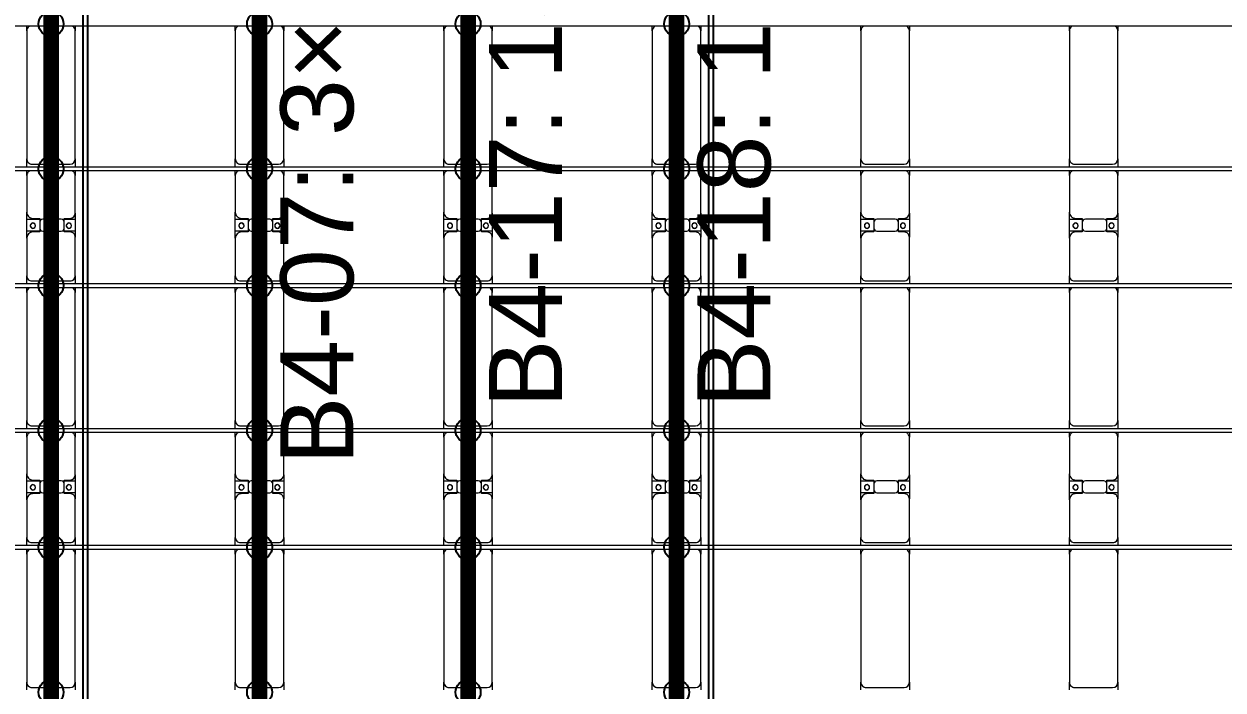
# Model space of a CAD drawing. Header units: millimetres. Extents: x -178706 to 107777, y -87310 to 933.
# Drawn here: x -167151 to -155651, y -18900 to -12511 of the extents above; entities that cross this region are included whole.
import ezdxf

# ---------------------------------------------------------------- set-up
doc = ezdxf.new("R2010")
doc.units = ezdxf.units.MM
doc.layers.add('A-GENM', color=13, linetype='Continuous', lineweight=9)
doc.layers.add('S-BEAM', color=12, linetype='Continuous', lineweight=9)
doc.layers.add('GC-GHI CHU', color=2, linetype='Continuous')
doc.layers.add('GC-HOP 40x60 GIA CUONG', color=1, linetype='Continuous')
doc.styles.add('GC_VN', font='arial.ttf')

# ---------------------------------------------------------------- blocks, each defined once
blk = doc.blocks.new('Dai phao do pin - DẢI PHAO ĐỠ PIN-V2-BỐ TRÍ KHUNG KẾT CẤU BÈ PIN 04')
at = {"layer": 'A-GENM', "color": 7}
for p, q in [((57037, 242), (57110, 242)), ((58340, 242), (57110, 242)), ((58340, 242), (58385, 242)), ((58425, 242), (58500, 242)), ((58860, 242), (58500, 242)), ((58860, 242), (59042, 242)), ((58928, 242), (59110, 242)), ((58928, 118), (58928, 242)), ((59042, 242), (59042, 118)), ((59460, 242), (59110, 242)), ((59460, 242), (59505, 242)), ((59545, 242), (59620, 242)), ((60850, 242), (59620, 242)), ((60850, 242), (60895, 242)), ((60935, 242), (61010, 242)), ((61370, 242), (61010, 242)), ((61370, 242), (61552, 242)), ((61438, 242), (61620, 242)), ((61438, 118), (61438, 242)), ((61552, 242), (61552, 118)), ((61970, 242), (61620, 242)), ((61970, 242), (62015, 242)), ((62055, 242), (62130, 242)), ((63360, 242), (62130, 242)), ((63360, 242), (63405, 242)), ((57060, 192), (57060, -173)), ((58450, 192), (58450, -173)), ((58920, 118), (58920, 182)), ((59012, 118), (58920, 118)), ((59050, 118), (58958, 118)), ((59050, 182), (59050, 118)), ((59570, 192), (59570, -173)), ((60960, 192), (60960, -173)), ((61430, 118), (61430, 182)), ((61522, 118), (61430, 118)), ((61560, 118), (61468, 118)), ((61560, 182), (61560, 118)), ((62080, 192), (62080, -173)), ((58928, 88), (58928, -88)), ((59042, -88), (59042, 88)), ((61438, 88), (61438, -88)), ((61552, -88), (61552, 88)), ((57110, -223), (57037, -223)), ((57110, -223), (58340, -223)), ((58385, -223), (58340, -223)), ((58500, -223), (58425, -223)), ((58500, -223), (58870, -223)), ((59042, -223), (58870, -223)), ((58920, -173), (58920, -118)), ((58920, -118), (59012, -118)), ((58928, -223), (58928, -118)), ((59100, -223), (58928, -223)), ((58958, -118), (59050, -118)), ((59042, -118), (59042, -223)), ((59050, -118), (59050, -173)), ((59100, -223), (59460, -223)), ((59505, -223), (59460, -223)), ((59620, -223), (59545, -223)), ((59620, -223), (60850, -223)), ((60895, -223), (60850, -223)), ((61010, -223), (60935, -223)), ((61010, -223), (61380, -223)), ((61552, -223), (61380, -223)), ((61430, -173), (61430, -118)), ((61430, -118), (61522, -118)), ((61438, -223), (61438, -118)), ((61610, -223), (61438, -223)), ((61468, -118), (61560, -118)), ((61552, -118), (61552, -223)), ((61560, -118), (61560, -173)), ((61610, -223), (61970, -223)), ((62015, -223), (61970, -223)), ((62130, -223), (62055, -223)), ((62130, -223), (63360, -223)), ((63405, -223), (63360, -223))]:
    blk.add_line(p, q, dxfattribs=at)
for centre, radius, start, end in [((57110, 192), 50, 90, 180), ((57110, 192), 50, 105, 180), ((58340, 192), 50, 30, 90), ((58340, 192), 50, 30, 90), ((58500, 192), 50, 90, 180), ((58860, 182), 60, 360, 90), ((59110, 182), 60, 90, 180), ((59460, 192), 50, 30, 90), ((59620, 192), 50, 90, 180), ((59620, 192), 50, 105, 180), ((60850, 192), 50, 30, 90), ((60850, 192), 50, 30, 90), ((61010, 192), 50, 90, 180), ((61370, 182), 60, 0, 90), ((61620, 182), 60, 90, 180), ((61970, 192), 50, 30, 90), ((62130, 192), 50, 90, 180), ((62130, 192), 50, 105, 180), ((63360, 192), 50, 30, 90), ((63360, 192), 50, 30, 90), ((58500, 192), 50, 135, 180), ((58860, 182), 60, 360, 30), ((58958, 88), 30, 90, 180), ((58979, 183), 25, 0, 180), ((58979, 183), 25, 180, 360), ((58981, 183), 25, 0, 180), ((58981, 183), 25, 180, 0), ((59012, 88), 30, 0, 90), ((59110, 182), 60, 150, 180), ((59460, 192), 50, 30, 45), ((61010, 192), 50, 135, 180), ((61370, 182), 60, 0, 30), ((61468, 88), 30, 90, 180), ((61489, 183), 25, 0, 180), ((61489, 183), 25, 180, 360), ((61491, 183), 25, 0, 180), ((61491, 183), 25, 180, 0), ((61522, 88), 30, 0, 90), ((61620, 182), 60, 150, 180), ((61970, 192), 50, 30, 45), ((58958, -88), 30, 180, 270), ((59012, -88), 30, 270, 0), ((61468, -88), 30, 180, 270), ((61522, -88), 30, 270, 360), ((57110, -173), 50, 180, 270), ((57110, -173), 50, 180, 270), ((58340, -173), 50, 270, 330), ((58340, -173), 50, 285, 330), ((58500, -173), 50, 180, 270), ((58500, -173), 50, 180, 225), ((58870, -173), 50, 270, 0), ((58870, -173), 50, 315, 0), ((58979, -162), 25, 0, 180), ((58979, -162), 25, 180, 0), ((58981, -162), 25, 360, 180), ((58981, -162), 25, 180, 0), ((59100, -173), 50, 180, 270), ((59100, -173), 50, 180, 225), ((59460, -173), 50, 270, 330), ((59460, -173), 50, 315, 330), ((59620, -173), 50, 180, 270), ((59620, -173), 50, 180, 270), ((60850, -173), 50, 270, 330), ((60850, -173), 50, 285, 330), ((61010, -173), 50, 180, 270), ((61010, -173), 50, 180, 225), ((61380, -173), 50, 270, 0), ((61380, -173), 50, 315, 0), ((61489, -162), 25, 0, 180), ((61489, -162), 25, 180, 0), ((61491, -162), 25, 0, 180), ((61491, -162), 25, 180, 0), ((61610, -173), 50, 180, 270), ((61610, -173), 50, 180, 225), ((61970, -173), 50, 270, 330), ((61970, -173), 50, 315, 330), ((62130, -173), 50, 180, 270), ((62130, -173), 50, 180, 270), ((63360, -173), 50, 270, 330), ((63360, -173), 50, 285, 330)]:
    blk.add_arc(centre, radius, start, end, dxfattribs=at)
blk = doc.blocks.new('Dai phao do pin - DẢI PHAO ĐỠ PIN-V3-BỐ TRÍ KHUNG KẾT CẤU BÈ PIN 04')
at = {"layer": 'A-GENM', "color": 7}
for p, q in [((57037, 242), (57110, 242)), ((58340, 242), (57110, 242)), ((58340, 242), (58385, 242)), ((58425, 242), (58500, 242)), ((58860, 242), (58500, 242)), ((58860, 242), (59042, 242)), ((58928, 242), (59110, 242)), ((58928, 118), (58928, 242)), ((59042, 242), (59042, 118)), ((59460, 242), (59110, 242)), ((59460, 242), (59505, 242)), ((59545, 242), (59620, 242)), ((60850, 242), (59620, 242)), ((60850, 242), (60895, 242)), ((60935, 242), (61010, 242)), ((61370, 242), (61010, 242)), ((61370, 242), (61552, 242)), ((61438, 242), (61620, 242)), ((61438, 118), (61438, 242)), ((61552, 242), (61552, 118)), ((61970, 242), (61620, 242)), ((61970, 242), (62015, 242)), ((62055, 242), (62130, 242)), ((63360, 242), (62130, 242)), ((63360, 242), (63405, 242)), ((57060, 192), (57060, -173)), ((58450, 192), (58450, -173)), ((58920, 118), (58920, 182)), ((59012, 118), (58920, 118)), ((59050, 118), (58958, 118)), ((59050, 182), (59050, 118)), ((59570, 192), (59570, -173)), ((60960, 192), (60960, -173)), ((61430, 118), (61430, 182)), ((61522, 118), (61430, 118)), ((61560, 118), (61468, 118)), ((61560, 182), (61560, 118)), ((62080, 192), (62080, -173)), ((58928, 88), (58928, -88)), ((59042, -88), (59042, 88)), ((61438, 88), (61438, -88)), ((61552, -88), (61552, 88)), ((57110, -223), (57037, -223)), ((57110, -223), (58340, -223)), ((58385, -223), (58340, -223)), ((58500, -223), (58425, -223)), ((58500, -223), (58870, -223)), ((59042, -223), (58870, -223)), ((58920, -173), (58920, -118)), ((58920, -118), (59012, -118)), ((58928, -223), (58928, -118)), ((59100, -223), (58928, -223)), ((58958, -118), (59050, -118)), ((59042, -118), (59042, -223)), ((59050, -118), (59050, -173)), ((59100, -223), (59460, -223)), ((59505, -223), (59460, -223)), ((59620, -223), (59545, -223)), ((59620, -223), (60850, -223)), ((60895, -223), (60850, -223)), ((61010, -223), (60935, -223)), ((61010, -223), (61380, -223)), ((61552, -223), (61380, -223)), ((61430, -173), (61430, -118)), ((61430, -118), (61522, -118)), ((61438, -223), (61438, -118)), ((61610, -223), (61438, -223)), ((61468, -118), (61560, -118)), ((61552, -118), (61552, -223)), ((61560, -118), (61560, -173)), ((61610, -223), (61970, -223)), ((62015, -223), (61970, -223)), ((62130, -223), (62055, -223)), ((62130, -223), (63360, -223)), ((63405, -223), (63360, -223))]:
    blk.add_line(p, q, dxfattribs=at)
for centre, radius, start, end in [((57110, 192), 50, 90, 180), ((57110, 192), 50, 105, 180), ((58340, 192), 50, 30, 90), ((58340, 192), 50, 30, 90), ((58500, 192), 50, 90, 180), ((58860, 182), 60, 360, 90), ((59110, 182), 60, 90, 180), ((59460, 192), 50, 30, 90), ((59620, 192), 50, 90, 180), ((59620, 192), 50, 105, 180), ((60850, 192), 50, 30, 90), ((60850, 192), 50, 30, 90), ((61010, 192), 50, 90, 180), ((61370, 182), 60, 0, 90), ((61620, 182), 60, 90, 180), ((61970, 192), 50, 30, 90), ((62130, 192), 50, 90, 180), ((62130, 192), 50, 105, 180), ((63360, 192), 50, 30, 90), ((63360, 192), 50, 30, 90), ((58500, 192), 50, 135, 180), ((58860, 182), 60, 360, 30), ((58958, 88), 30, 90, 180), ((58979, 183), 25, 0, 180), ((58979, 183), 25, 180, 360), ((58981, 183), 25, 0, 180), ((58981, 183), 25, 180, 0), ((59012, 88), 30, 0, 90), ((59110, 182), 60, 150, 180), ((59460, 192), 50, 30, 45), ((61010, 192), 50, 135, 180), ((61370, 182), 60, 0, 30), ((61468, 88), 30, 90, 180), ((61489, 183), 25, 0, 180), ((61489, 183), 25, 180, 360), ((61491, 183), 25, 0, 180), ((61491, 183), 25, 180, 0), ((61522, 88), 30, 0, 90), ((61620, 182), 60, 150, 180), ((61970, 192), 50, 30, 45), ((58958, -88), 30, 180, 270), ((59012, -88), 30, 270, 0), ((61468, -88), 30, 180, 270), ((61522, -88), 30, 270, 360), ((57110, -173), 50, 180, 270), ((57110, -173), 50, 180, 270), ((58340, -173), 50, 270, 330), ((58340, -173), 50, 285, 330), ((58500, -173), 50, 180, 270), ((58500, -173), 50, 180, 225), ((58870, -173), 50, 270, 0), ((58870, -173), 50, 315, 0), ((58979, -162), 25, 0, 180), ((58979, -162), 25, 180, 0), ((58981, -162), 25, 360, 180), ((58981, -162), 25, 180, 0), ((59100, -173), 50, 180, 270), ((59100, -173), 50, 180, 225), ((59460, -173), 50, 270, 330), ((59460, -173), 50, 315, 330), ((59620, -173), 50, 180, 270), ((59620, -173), 50, 180, 270), ((60850, -173), 50, 270, 330), ((60850, -173), 50, 285, 330), ((61010, -173), 50, 180, 270), ((61010, -173), 50, 180, 225), ((61380, -173), 50, 270, 0), ((61380, -173), 50, 315, 0), ((61489, -162), 25, 0, 180), ((61489, -162), 25, 180, 0), ((61491, -162), 25, 0, 180), ((61491, -162), 25, 180, 0), ((61610, -173), 50, 180, 270), ((61610, -173), 50, 180, 225), ((61970, -173), 50, 270, 330), ((61970, -173), 50, 315, 330), ((62130, -173), 50, 180, 270), ((62130, -173), 50, 180, 270), ((63360, -173), 50, 270, 330), ((63360, -173), 50, 285, 330)]:
    blk.add_arc(centre, radius, start, end, dxfattribs=at)
blk = doc.blocks.new('Dai phao do pin - DẢI PHAO ĐỠ PIN-V4-BỐ TRÍ KHUNG KẾT CẤU BÈ PIN 04')
at = {"layer": 'A-GENM', "color": 7}
for p, q in [((57037, 242), (57110, 242)), ((58340, 242), (57110, 242)), ((58340, 242), (58385, 242)), ((58425, 242), (58500, 242)), ((58860, 242), (58500, 242)), ((58860, 242), (59042, 242)), ((58928, 242), (59110, 242)), ((58928, 118), (58928, 242)), ((59042, 242), (59042, 118)), ((59460, 242), (59110, 242)), ((59460, 242), (59505, 242)), ((59545, 242), (59620, 242)), ((60850, 242), (59620, 242)), ((60850, 242), (60895, 242)), ((60935, 242), (61010, 242)), ((61370, 242), (61010, 242)), ((61370, 242), (61552, 242)), ((61438, 242), (61620, 242)), ((61438, 118), (61438, 242)), ((61552, 242), (61552, 118)), ((61970, 242), (61620, 242)), ((61970, 242), (62015, 242)), ((62055, 242), (62130, 242)), ((63360, 242), (62130, 242)), ((63360, 242), (63405, 242)), ((57060, 192), (57060, -173)), ((58450, 192), (58450, -173)), ((58920, 118), (58920, 182)), ((59012, 118), (58920, 118)), ((59050, 118), (58958, 118)), ((59050, 182), (59050, 118)), ((59570, 192), (59570, -173)), ((60960, 192), (60960, -173)), ((61430, 118), (61430, 182)), ((61522, 118), (61430, 118)), ((61560, 118), (61468, 118)), ((61560, 182), (61560, 118)), ((62080, 192), (62080, -173)), ((58928, 88), (58928, -88)), ((59042, -88), (59042, 88)), ((61438, 88), (61438, -88)), ((61552, -88), (61552, 88)), ((57110, -223), (57037, -223)), ((57110, -223), (58340, -223)), ((58385, -223), (58340, -223)), ((58500, -223), (58425, -223)), ((58500, -223), (58870, -223)), ((59042, -223), (58870, -223)), ((58920, -173), (58920, -118)), ((58920, -118), (59012, -118)), ((58928, -223), (58928, -118)), ((59100, -223), (58928, -223)), ((58958, -118), (59050, -118)), ((59042, -118), (59042, -223)), ((59050, -118), (59050, -173)), ((59100, -223), (59460, -223)), ((59505, -223), (59460, -223)), ((59620, -223), (59545, -223)), ((59620, -223), (60850, -223)), ((60895, -223), (60850, -223)), ((61010, -223), (60935, -223)), ((61010, -223), (61380, -223)), ((61552, -223), (61380, -223)), ((61430, -173), (61430, -118)), ((61430, -118), (61522, -118)), ((61438, -223), (61438, -118)), ((61610, -223), (61438, -223)), ((61468, -118), (61560, -118)), ((61552, -118), (61552, -223)), ((61560, -118), (61560, -173)), ((61610, -223), (61970, -223)), ((62015, -223), (61970, -223)), ((62130, -223), (62055, -223)), ((62130, -223), (63360, -223)), ((63405, -223), (63360, -223))]:
    blk.add_line(p, q, dxfattribs=at)
for centre, radius, start, end in [((57110, 192), 50, 90, 180), ((57110, 192), 50, 105, 180), ((58340, 192), 50, 30, 90), ((58340, 192), 50, 30, 90), ((58500, 192), 50, 90, 180), ((58860, 182), 60, 360, 90), ((59110, 182), 60, 90, 180), ((59460, 192), 50, 30, 90), ((59620, 192), 50, 90, 180), ((59620, 192), 50, 105, 180), ((60850, 192), 50, 30, 90), ((60850, 192), 50, 30, 90), ((61010, 192), 50, 90, 180), ((61370, 182), 60, 0, 90), ((61620, 182), 60, 90, 180), ((61970, 192), 50, 30, 90), ((62130, 192), 50, 90, 180), ((62130, 192), 50, 105, 180), ((63360, 192), 50, 30, 90), ((63360, 192), 50, 30, 90), ((58500, 192), 50, 135, 180), ((58860, 182), 60, 360, 30), ((58958, 88), 30, 90, 180), ((58979, 183), 25, 0, 180), ((58979, 183), 25, 180, 360), ((58981, 183), 25, 0, 180), ((58981, 183), 25, 180, 0), ((59012, 88), 30, 0, 90), ((59110, 182), 60, 150, 180), ((59460, 192), 50, 30, 45), ((61010, 192), 50, 135, 180), ((61370, 182), 60, 0, 30), ((61468, 88), 30, 90, 180), ((61489, 183), 25, 0, 180), ((61489, 183), 25, 180, 360), ((61491, 183), 25, 0, 180), ((61491, 183), 25, 180, 0), ((61522, 88), 30, 0, 90), ((61620, 182), 60, 150, 180), ((61970, 192), 50, 30, 45), ((58958, -88), 30, 180, 270), ((59012, -88), 30, 270, 0), ((61468, -88), 30, 180, 270), ((61522, -88), 30, 270, 360), ((57110, -173), 50, 180, 270), ((57110, -173), 50, 180, 270), ((58340, -173), 50, 270, 330), ((58340, -173), 50, 285, 330), ((58500, -173), 50, 180, 270), ((58500, -173), 50, 180, 225), ((58870, -173), 50, 270, 0), ((58870, -173), 50, 315, 0), ((58979, -162), 25, 0, 180), ((58979, -162), 25, 180, 0), ((58981, -162), 25, 360, 180), ((58981, -162), 25, 180, 0), ((59100, -173), 50, 180, 270), ((59100, -173), 50, 180, 225), ((59460, -173), 50, 270, 330), ((59460, -173), 50, 315, 330), ((59620, -173), 50, 180, 270), ((59620, -173), 50, 180, 270), ((60850, -173), 50, 270, 330), ((60850, -173), 50, 285, 330), ((61010, -173), 50, 180, 270), ((61010, -173), 50, 180, 225), ((61380, -173), 50, 270, 0), ((61380, -173), 50, 315, 0), ((61489, -162), 25, 0, 180), ((61489, -162), 25, 180, 0), ((61491, -162), 25, 0, 180), ((61491, -162), 25, 180, 0), ((61610, -173), 50, 180, 270), ((61610, -173), 50, 180, 225), ((61970, -173), 50, 270, 330), ((61970, -173), 50, 315, 330), ((62130, -173), 50, 180, 270), ((62130, -173), 50, 180, 270), ((63360, -173), 50, 270, 330), ((63360, -173), 50, 285, 330)]:
    blk.add_arc(centre, radius, start, end, dxfattribs=at)
blk = doc.blocks.new('Dai phao do pin - DẢI PHAO ĐỠ PIN-V5-BỐ TRÍ KHUNG KẾT CẤU BÈ PIN 04')
at = {"layer": 'A-GENM', "color": 7}
for p, q in [((57037, 242), (57110, 242)), ((58340, 242), (57110, 242)), ((58340, 242), (58385, 242)), ((58425, 242), (58500, 242)), ((58860, 242), (58500, 242)), ((58860, 242), (59042, 242)), ((58928, 242), (59110, 242)), ((58928, 118), (58928, 242)), ((59042, 242), (59042, 118)), ((59460, 242), (59110, 242)), ((59460, 242), (59505, 242)), ((59545, 242), (59620, 242)), ((60850, 242), (59620, 242)), ((60850, 242), (60895, 242)), ((60935, 242), (61010, 242)), ((61370, 242), (61010, 242)), ((61370, 242), (61552, 242)), ((61438, 242), (61620, 242)), ((61438, 118), (61438, 242)), ((61552, 242), (61552, 118)), ((61970, 242), (61620, 242)), ((61970, 242), (62015, 242)), ((62055, 242), (62130, 242)), ((63360, 242), (62130, 242)), ((63360, 242), (63405, 242)), ((57060, 192), (57060, -173)), ((58450, 192), (58450, -173)), ((58920, 118), (58920, 182)), ((59012, 118), (58920, 118)), ((59050, 118), (58958, 118)), ((59050, 182), (59050, 118)), ((59570, 192), (59570, -173)), ((60960, 192), (60960, -173)), ((61430, 118), (61430, 182)), ((61522, 118), (61430, 118)), ((61560, 118), (61468, 118)), ((61560, 182), (61560, 118)), ((62080, 192), (62080, -173)), ((58928, 88), (58928, -88)), ((59042, -88), (59042, 88)), ((61438, 88), (61438, -88)), ((61552, -88), (61552, 88)), ((57110, -223), (57037, -223)), ((57110, -223), (58340, -223)), ((58385, -223), (58340, -223)), ((58500, -223), (58425, -223)), ((58500, -223), (58870, -223)), ((59042, -223), (58870, -223)), ((58920, -173), (58920, -118)), ((58920, -118), (59012, -118)), ((58928, -223), (58928, -118)), ((59100, -223), (58928, -223)), ((58958, -118), (59050, -118)), ((59042, -118), (59042, -223)), ((59050, -118), (59050, -173)), ((59100, -223), (59460, -223)), ((59505, -223), (59460, -223)), ((59620, -223), (59545, -223)), ((59620, -223), (60850, -223)), ((60895, -223), (60850, -223)), ((61010, -223), (60935, -223)), ((61010, -223), (61380, -223)), ((61552, -223), (61380, -223)), ((61430, -173), (61430, -118)), ((61430, -118), (61522, -118)), ((61438, -223), (61438, -118)), ((61610, -223), (61438, -223)), ((61468, -118), (61560, -118)), ((61552, -118), (61552, -223)), ((61560, -118), (61560, -173)), ((61610, -223), (61970, -223)), ((62015, -223), (61970, -223)), ((62130, -223), (62055, -223)), ((62130, -223), (63360, -223)), ((63405, -223), (63360, -223))]:
    blk.add_line(p, q, dxfattribs=at)
for centre, radius, start, end in [((57110, 192), 50, 90, 180), ((57110, 192), 50, 105, 180), ((58340, 192), 50, 30, 90), ((58340, 192), 50, 30, 90), ((58500, 192), 50, 90, 180), ((58860, 182), 60, 360, 90), ((59110, 182), 60, 90, 180), ((59460, 192), 50, 30, 90), ((59620, 192), 50, 90, 180), ((59620, 192), 50, 105, 180), ((60850, 192), 50, 30, 90), ((60850, 192), 50, 30, 90), ((61010, 192), 50, 90, 180), ((61370, 182), 60, 0, 90), ((61620, 182), 60, 90, 180), ((61970, 192), 50, 30, 90), ((62130, 192), 50, 90, 180), ((62130, 192), 50, 105, 180), ((63360, 192), 50, 30, 90), ((63360, 192), 50, 30, 90), ((58500, 192), 50, 135, 180), ((58860, 182), 60, 360, 30), ((58958, 88), 30, 90, 180), ((58979, 183), 25, 0, 180), ((58979, 183), 25, 180, 360), ((58981, 183), 25, 0, 180), ((58981, 183), 25, 180, 0), ((59012, 88), 30, 0, 90), ((59110, 182), 60, 150, 180), ((59460, 192), 50, 30, 45), ((61010, 192), 50, 135, 180), ((61370, 182), 60, 0, 30), ((61468, 88), 30, 90, 180), ((61489, 183), 25, 0, 180), ((61489, 183), 25, 180, 360), ((61491, 183), 25, 0, 180), ((61491, 183), 25, 180, 0), ((61522, 88), 30, 0, 90), ((61620, 182), 60, 150, 180), ((61970, 192), 50, 30, 45), ((58958, -88), 30, 180, 270), ((59012, -88), 30, 270, 0), ((61468, -88), 30, 180, 270), ((61522, -88), 30, 270, 360), ((57110, -173), 50, 180, 270), ((57110, -173), 50, 180, 270), ((58340, -173), 50, 270, 330), ((58340, -173), 50, 285, 330), ((58500, -173), 50, 180, 270), ((58500, -173), 50, 180, 225), ((58870, -173), 50, 270, 0), ((58870, -173), 50, 315, 0), ((58979, -162), 25, 0, 180), ((58979, -162), 25, 180, 0), ((58981, -162), 25, 360, 180), ((58981, -162), 25, 180, 0), ((59100, -173), 50, 180, 270), ((59100, -173), 50, 180, 225), ((59460, -173), 50, 270, 330), ((59460, -173), 50, 315, 330), ((59620, -173), 50, 180, 270), ((59620, -173), 50, 180, 270), ((60850, -173), 50, 270, 330), ((60850, -173), 50, 285, 330), ((61010, -173), 50, 180, 270), ((61010, -173), 50, 180, 225), ((61380, -173), 50, 270, 0), ((61380, -173), 50, 315, 0), ((61489, -162), 25, 0, 180), ((61489, -162), 25, 180, 0), ((61491, -162), 25, 0, 180), ((61491, -162), 25, 180, 0), ((61610, -173), 50, 180, 270), ((61610, -173), 50, 180, 225), ((61970, -173), 50, 270, 330), ((61970, -173), 50, 315, 330), ((62130, -173), 50, 180, 270), ((62130, -173), 50, 180, 270), ((63360, -173), 50, 270, 330), ((63360, -173), 50, 285, 330)]:
    blk.add_arc(centre, radius, start, end, dxfattribs=at)
blk = doc.blocks.new('Dai phao do pin - DẢI PHAO ĐỠ PIN-V6-BỐ TRÍ KHUNG KẾT CẤU BÈ PIN 04')
at = {"layer": 'A-GENM', "color": 7}
for p, q in [((57037, 242), (57110, 242)), ((58340, 242), (57110, 242)), ((58340, 242), (58385, 242)), ((58425, 242), (58500, 242)), ((58860, 242), (58500, 242)), ((58860, 242), (59042, 242)), ((58928, 242), (59110, 242)), ((58928, 118), (58928, 242)), ((59042, 242), (59042, 118)), ((59460, 242), (59110, 242)), ((59460, 242), (59505, 242)), ((59545, 242), (59620, 242)), ((60850, 242), (59620, 242)), ((60850, 242), (60895, 242)), ((60935, 242), (61010, 242)), ((61370, 242), (61010, 242)), ((61370, 242), (61552, 242)), ((61438, 242), (61620, 242)), ((61438, 118), (61438, 242)), ((61552, 242), (61552, 118)), ((61970, 242), (61620, 242)), ((61970, 242), (62015, 242)), ((62055, 242), (62130, 242)), ((63360, 242), (62130, 242)), ((63360, 242), (63405, 242)), ((57060, 192), (57060, -173)), ((58450, 192), (58450, -173)), ((58920, 118), (58920, 182)), ((59012, 118), (58920, 118)), ((59050, 118), (58958, 118)), ((59050, 182), (59050, 118)), ((59570, 192), (59570, -173)), ((60960, 192), (60960, -173)), ((61430, 118), (61430, 182)), ((61522, 118), (61430, 118)), ((61560, 118), (61468, 118)), ((61560, 182), (61560, 118)), ((62080, 192), (62080, -173)), ((58928, 88), (58928, -88)), ((59042, -88), (59042, 88)), ((61438, 88), (61438, -88)), ((61552, -88), (61552, 88)), ((57110, -223), (57037, -223)), ((57110, -223), (58340, -223)), ((58385, -223), (58340, -223)), ((58500, -223), (58425, -223)), ((58500, -223), (58870, -223)), ((59042, -223), (58870, -223)), ((58920, -173), (58920, -118)), ((58920, -118), (59012, -118)), ((58928, -223), (58928, -118)), ((59100, -223), (58928, -223)), ((58958, -118), (59050, -118)), ((59042, -118), (59042, -223)), ((59050, -118), (59050, -173)), ((59100, -223), (59460, -223)), ((59505, -223), (59460, -223)), ((59620, -223), (59545, -223)), ((59620, -223), (60850, -223)), ((60895, -223), (60850, -223)), ((61010, -223), (60935, -223)), ((61010, -223), (61380, -223)), ((61552, -223), (61380, -223)), ((61430, -173), (61430, -118)), ((61430, -118), (61522, -118)), ((61438, -223), (61438, -118)), ((61610, -223), (61438, -223)), ((61468, -118), (61560, -118)), ((61552, -118), (61552, -223)), ((61560, -118), (61560, -173)), ((61610, -223), (61970, -223)), ((62015, -223), (61970, -223)), ((62130, -223), (62055, -223)), ((62130, -223), (63360, -223)), ((63405, -223), (63360, -223))]:
    blk.add_line(p, q, dxfattribs=at)
for centre, radius, start, end in [((57110, 192), 50, 90, 180), ((57110, 192), 50, 105, 180), ((58340, 192), 50, 30, 90), ((58340, 192), 50, 30, 90), ((58500, 192), 50, 90, 180), ((58860, 182), 60, 360, 90), ((59110, 182), 60, 90, 180), ((59460, 192), 50, 30, 90), ((59620, 192), 50, 90, 180), ((59620, 192), 50, 105, 180), ((60850, 192), 50, 30, 90), ((60850, 192), 50, 30, 90), ((61010, 192), 50, 90, 180), ((61370, 182), 60, 0, 90), ((61620, 182), 60, 90, 180), ((61970, 192), 50, 30, 90), ((62130, 192), 50, 90, 180), ((62130, 192), 50, 105, 180), ((63360, 192), 50, 30, 90), ((63360, 192), 50, 30, 90), ((58500, 192), 50, 135, 180), ((58860, 182), 60, 360, 30), ((58958, 88), 30, 90, 180), ((58979, 183), 25, 0, 180), ((58979, 183), 25, 180, 360), ((58981, 183), 25, 0, 180), ((58981, 183), 25, 180, 0), ((59012, 88), 30, 0, 90), ((59110, 182), 60, 150, 180), ((59460, 192), 50, 30, 45), ((61010, 192), 50, 135, 180), ((61370, 182), 60, 0, 30), ((61468, 88), 30, 90, 180), ((61489, 183), 25, 0, 180), ((61489, 183), 25, 180, 360), ((61491, 183), 25, 0, 180), ((61491, 183), 25, 180, 0), ((61522, 88), 30, 0, 90), ((61620, 182), 60, 150, 180), ((61970, 192), 50, 30, 45), ((58958, -88), 30, 180, 270), ((59012, -88), 30, 270, 0), ((61468, -88), 30, 180, 270), ((61522, -88), 30, 270, 360), ((57110, -173), 50, 180, 270), ((57110, -173), 50, 180, 270), ((58340, -173), 50, 270, 330), ((58340, -173), 50, 285, 330), ((58500, -173), 50, 180, 270), ((58500, -173), 50, 180, 225), ((58870, -173), 50, 270, 0), ((58870, -173), 50, 315, 0), ((58979, -162), 25, 0, 180), ((58979, -162), 25, 180, 0), ((58981, -162), 25, 360, 180), ((58981, -162), 25, 180, 0), ((59100, -173), 50, 180, 270), ((59100, -173), 50, 180, 225), ((59460, -173), 50, 270, 330), ((59460, -173), 50, 315, 330), ((59620, -173), 50, 180, 270), ((59620, -173), 50, 180, 270), ((60850, -173), 50, 270, 330), ((60850, -173), 50, 285, 330), ((61010, -173), 50, 180, 270), ((61010, -173), 50, 180, 225), ((61380, -173), 50, 270, 0), ((61380, -173), 50, 315, 0), ((61489, -162), 25, 0, 180), ((61489, -162), 25, 180, 0), ((61491, -162), 25, 0, 180), ((61491, -162), 25, 180, 0), ((61610, -173), 50, 180, 270), ((61610, -173), 50, 180, 225), ((61970, -173), 50, 270, 330), ((61970, -173), 50, 315, 330), ((62130, -173), 50, 180, 270), ((62130, -173), 50, 180, 270), ((63360, -173), 50, 270, 330), ((63360, -173), 50, 285, 330)]:
    blk.add_arc(centre, radius, start, end, dxfattribs=at)
blk = doc.blocks.new('Dai phao do pin - DẢI PHAO ĐỠ PIN-V7-BỐ TRÍ KHUNG KẾT CẤU BÈ PIN 04')
at = {"layer": 'A-GENM', "color": 7}
for p, q in [((57037, 242), (57110, 242)), ((58340, 242), (57110, 242)), ((58340, 242), (58385, 242)), ((58425, 242), (58500, 242)), ((58860, 242), (58500, 242)), ((58860, 242), (59042, 242)), ((58928, 242), (59110, 242)), ((58928, 118), (58928, 242)), ((59042, 242), (59042, 118)), ((59460, 242), (59110, 242)), ((59460, 242), (59505, 242)), ((59545, 242), (59620, 242)), ((60850, 242), (59620, 242)), ((60850, 242), (60895, 242)), ((60935, 242), (61010, 242)), ((61370, 242), (61010, 242)), ((61370, 242), (61552, 242)), ((61438, 242), (61620, 242)), ((61438, 118), (61438, 242)), ((61552, 242), (61552, 118)), ((61970, 242), (61620, 242)), ((61970, 242), (62015, 242)), ((62055, 242), (62130, 242)), ((63360, 242), (62130, 242)), ((63360, 242), (63405, 242)), ((57060, 192), (57060, -173)), ((58450, 192), (58450, -173)), ((58920, 118), (58920, 182)), ((59012, 118), (58920, 118)), ((59050, 118), (58958, 118)), ((59050, 182), (59050, 118)), ((59570, 192), (59570, -173)), ((60960, 192), (60960, -173)), ((61430, 118), (61430, 182)), ((61522, 118), (61430, 118)), ((61560, 118), (61468, 118)), ((61560, 182), (61560, 118)), ((62080, 192), (62080, -173)), ((58928, 88), (58928, -88)), ((59042, -88), (59042, 88)), ((61438, 88), (61438, -88)), ((61552, -88), (61552, 88)), ((57110, -223), (57037, -223)), ((57110, -223), (58340, -223)), ((58385, -223), (58340, -223)), ((58500, -223), (58425, -223)), ((58500, -223), (58870, -223)), ((59042, -223), (58870, -223)), ((58920, -173), (58920, -118)), ((58920, -118), (59012, -118)), ((58928, -223), (58928, -118)), ((59100, -223), (58928, -223)), ((58958, -118), (59050, -118)), ((59042, -118), (59042, -223)), ((59050, -118), (59050, -173)), ((59100, -223), (59460, -223)), ((59505, -223), (59460, -223)), ((59620, -223), (59545, -223)), ((59620, -223), (60850, -223)), ((60895, -223), (60850, -223)), ((61010, -223), (60935, -223)), ((61010, -223), (61380, -223)), ((61552, -223), (61380, -223)), ((61430, -173), (61430, -118)), ((61430, -118), (61522, -118)), ((61438, -223), (61438, -118)), ((61610, -223), (61438, -223)), ((61468, -118), (61560, -118)), ((61552, -118), (61552, -223)), ((61560, -118), (61560, -173)), ((61610, -223), (61970, -223)), ((62015, -223), (61970, -223)), ((62130, -223), (62055, -223)), ((62130, -223), (63360, -223)), ((63405, -223), (63360, -223))]:
    blk.add_line(p, q, dxfattribs=at)
for centre, radius, start, end in [((57110, 192), 50, 90, 180), ((57110, 192), 50, 105, 180), ((58340, 192), 50, 30, 90), ((58340, 192), 50, 30, 90), ((58500, 192), 50, 90, 180), ((58860, 182), 60, 360, 90), ((59110, 182), 60, 90, 180), ((59460, 192), 50, 30, 90), ((59620, 192), 50, 90, 180), ((59620, 192), 50, 105, 180), ((60850, 192), 50, 30, 90), ((60850, 192), 50, 30, 90), ((61010, 192), 50, 90, 180), ((61370, 182), 60, 0, 90), ((61620, 182), 60, 90, 180), ((61970, 192), 50, 30, 90), ((62130, 192), 50, 90, 180), ((62130, 192), 50, 105, 180), ((63360, 192), 50, 30, 90), ((63360, 192), 50, 30, 90), ((58500, 192), 50, 135, 180), ((58860, 182), 60, 360, 30), ((58958, 88), 30, 90, 180), ((58979, 183), 25, 0, 180), ((58979, 183), 25, 180, 360), ((58981, 183), 25, 0, 180), ((58981, 183), 25, 180, 0), ((59012, 88), 30, 0, 90), ((59110, 182), 60, 150, 180), ((59460, 192), 50, 30, 45), ((61010, 192), 50, 135, 180), ((61370, 182), 60, 0, 30), ((61468, 88), 30, 90, 180), ((61489, 183), 25, 0, 180), ((61489, 183), 25, 180, 360), ((61491, 183), 25, 0, 180), ((61491, 183), 25, 180, 0), ((61522, 88), 30, 0, 90), ((61620, 182), 60, 150, 180), ((61970, 192), 50, 30, 45), ((58958, -88), 30, 180, 270), ((59012, -88), 30, 270, 0), ((61468, -88), 30, 180, 270), ((61522, -88), 30, 270, 360), ((57110, -173), 50, 180, 270), ((57110, -173), 50, 180, 270), ((58340, -173), 50, 270, 330), ((58340, -173), 50, 285, 330), ((58500, -173), 50, 180, 270), ((58500, -173), 50, 180, 225), ((58870, -173), 50, 270, 0), ((58870, -173), 50, 315, 0), ((58979, -162), 25, 0, 180), ((58979, -162), 25, 180, 0), ((58981, -162), 25, 360, 180), ((58981, -162), 25, 180, 0), ((59100, -173), 50, 180, 270), ((59100, -173), 50, 180, 225), ((59460, -173), 50, 270, 330), ((59460, -173), 50, 315, 330), ((59620, -173), 50, 180, 270), ((59620, -173), 50, 180, 270), ((60850, -173), 50, 270, 330), ((60850, -173), 50, 285, 330), ((61010, -173), 50, 180, 270), ((61010, -173), 50, 180, 225), ((61380, -173), 50, 270, 0), ((61380, -173), 50, 315, 0), ((61489, -162), 25, 0, 180), ((61489, -162), 25, 180, 0), ((61491, -162), 25, 0, 180), ((61491, -162), 25, 180, 0), ((61610, -173), 50, 180, 270), ((61610, -173), 50, 180, 225), ((61970, -173), 50, 270, 330), ((61970, -173), 50, 315, 330), ((62130, -173), 50, 180, 270), ((62130, -173), 50, 180, 270), ((63360, -173), 50, 270, 330), ((63360, -173), 50, 285, 330)]:
    blk.add_arc(centre, radius, start, end, dxfattribs=at)
blk = doc.blocks.new('Dầm C52 - Dầm C52-21045-BỐ TRÍ KHUNG KẾT CẤU BÈ PIN 04')
at = {"layer": 'S-BEAM', "color": 1}
for p, q in [((-63540, 20), (63540, 20)), ((63540, -20), (-63540, -20))]:
    blk.add_line(p, q, dxfattribs=at)
blk = doc.blocks.new('Dầm C52 - Dầm C52-21046-BỐ TRÍ KHUNG KẾT CẤU BÈ PIN 04')
at = {"layer": 'S-BEAM', "color": 1}
for p, q in [((-63542, 20), (63542, 20)), ((63542, -20), (-63542, -20))]:
    blk.add_line(p, q, dxfattribs=at)
blk = doc.blocks.new('Dầm C52 - Dầm C52-21047-BỐ TRÍ KHUNG KẾT CẤU BÈ PIN 04')
at = {"layer": 'S-BEAM', "color": 1}
for p, q in [((-63544, 20), (63544, 20)), ((63544, -20), (-63544, -20))]:
    blk.add_line(p, q, dxfattribs=at)
blk = doc.blocks.new('Dầm C52 - Dầm C52-21048-BỐ TRÍ KHUNG KẾT CẤU BÈ PIN 04')
at = {"layer": 'S-BEAM', "color": 1}
for p, q in [((-63545, 20), (63545, 20)), ((63545, -20), (-63545, -20))]:
    blk.add_line(p, q, dxfattribs=at)
blk = doc.blocks.new('Dầm C52 - Dầm C52-21049-BỐ TRÍ KHUNG KẾT CẤU BÈ PIN 04')
at = {"layer": 'S-BEAM', "color": 1}
blk.add_line((-63547, 20), (63547, 20), dxfattribs=at)
blk = doc.blocks.new('Dầm C52 - Hộp 40x60-15957-BỐ TRÍ KHUNG KẾT CẤU BÈ PIN 04')
at = {"layer": 'S-BEAM', "color": 3, "lineweight": 25}
for p, q in [((-37160, 20), (37160, 20)), ((37160, -20), (-37160, -20))]:
    blk.add_line(p, q, dxfattribs=at)
blk = doc.blocks.new('HOBANMONG_BEPIN 4_rvt-1-BỐ TRÍ KHUNG KẾT CẤU BÈ PIN 04')
at = {"layer": 'A-GENM', "color": 3, "lineweight": 25, "rotation": 90.00010434022407}
for name, p in [('Dai phao do pin - DẢI PHAO ĐỠ PIN-V2-BỐ TRÍ KHUNG KẾT CẤU BÈ PIN 04', (-166882, -75936)), ('Dai phao do pin - DẢI PHAO ĐỠ PIN-V3-BỐ TRÍ KHUNG KẾT CẤU BÈ PIN 04', (-164882, -75936)), ('Dai phao do pin - DẢI PHAO ĐỠ PIN-V4-BỐ TRÍ KHUNG KẾT CẤU BÈ PIN 04', (-162882, -75936)), ('Dai phao do pin - DẢI PHAO ĐỠ PIN-V5-BỐ TRÍ KHUNG KẾT CẤU BÈ PIN 04', (-160882, -75936)), ('Dai phao do pin - DẢI PHAO ĐỠ PIN-V6-BỐ TRÍ KHUNG KẾT CẤU BÈ PIN 04', (-158882, -75936)), ('Dai phao do pin - DẢI PHAO ĐỠ PIN-V7-BỐ TRÍ KHUNG KẾT CẤU BÈ PIN 04', (-156882, -75936))]:
    blk.add_blockref(name, p, dxfattribs=at)
at = {"layer": 'S-BEAM', "color": 3, "lineweight": 25}
for name, p, rotation in [('Dầm C52 - Hộp 40x60-15957-BỐ TRÍ KHUNG KẾT CẤU BÈ PIN 04', (-166562, -42627), 90.00010434022374), ('Dầm C52 - Hộp 40x60-15957-BỐ TRÍ KHUNG KẾT CẤU BÈ PIN 04', (-160562, -42627), 90.00010434022374), ('Dầm C52 - Dầm C52-21049-BỐ TRÍ KHUNG KẾT CẤU BÈ PIN 04', (-108047, -12511), 180.0001043386848), ('Dầm C52 - Dầm C52-21048-BỐ TRÍ KHUNG KẾT CẤU BÈ PIN 04', (-108045, -13901), 180.0001043386848), ('Dầm C52 - Dầm C52-21047-BỐ TRÍ KHUNG KẾT CẤU BÈ PIN 04', (-108044, -15021), 180.0001043386848), ('Dầm C52 - Dầm C52-21046-BỐ TRÍ KHUNG KẾT CẤU BÈ PIN 04', (-108042, -16411), 180.0001043386848), ('Dầm C52 - Dầm C52-21045-BỐ TRÍ KHUNG KẾT CẤU BÈ PIN 04', (-108040, -17531), 180.0001043386848)]:
    blk.add_blockref(name, p, dxfattribs=dict(at, rotation=rotation))

msp = doc.modelspace()

# ---------------------------------------------------------------- linework, layer by layer
at = {"layer": 'GC-HOP 40x60 GIA CUONG', "const_width": 150}
for points in [[(-162891, -20691), (-162891, -5691)], [(-160891, -20691), (-160891, -5691)], [(-166891, -20512), (-166891, -6964)], [(-164891, -20512), (-164891, -6964)]]:
    msp.add_lwpolyline(points, dxfattribs=at)
at = {"layer": 'GC-HOP 40x60 GIA CUONG'}
for centre in [(-166891, -12511), (-164891, -12511), (-162891, -12511), (-160891, -12511), (-166891, -13901), (-164891, -13901), (-162891, -13901), (-160891, -13901), (-166891, -15021), (-164891, -15021), (-162891, -15021), (-160891, -15021), (-166891, -16411), (-164891, -16411), (-162891, -16411), (-160891, -16411), (-166891, -17531), (-164891, -17531), (-162891, -17531), (-160891, -17531), (-166891, -18921), (-164891, -18921), (-162891, -18921), (-160891, -18921)]:
    msp.add_circle(centre, 120, dxfattribs=at)

# ---------------------------------------------------------------- block references
at = {"lineweight": 5}
msp.add_blockref('HOBANMONG_BEPIN 4_rvt-1-BỐ TRÍ KHUNG KẾT CẤU BÈ PIN 04', (0, 0), dxfattribs=at)

# ---------------------------------------------------------------- texts
at = {"layer": 'GC-GHI CHU', "style": 'GC_VN'}
for s, p in [('B4-17: 1×15,0 m', (-161991, -16191)), ('B4-18: 1×15,0 m', (-159991, -16191)), ('B4-07: 3×13,5 m', (-163991, -16738))]:
    msp.add_text(s, height=700, rotation=90, dxfattribs=at).set_placement(p)

doc.saveas('drawing.dxf')
